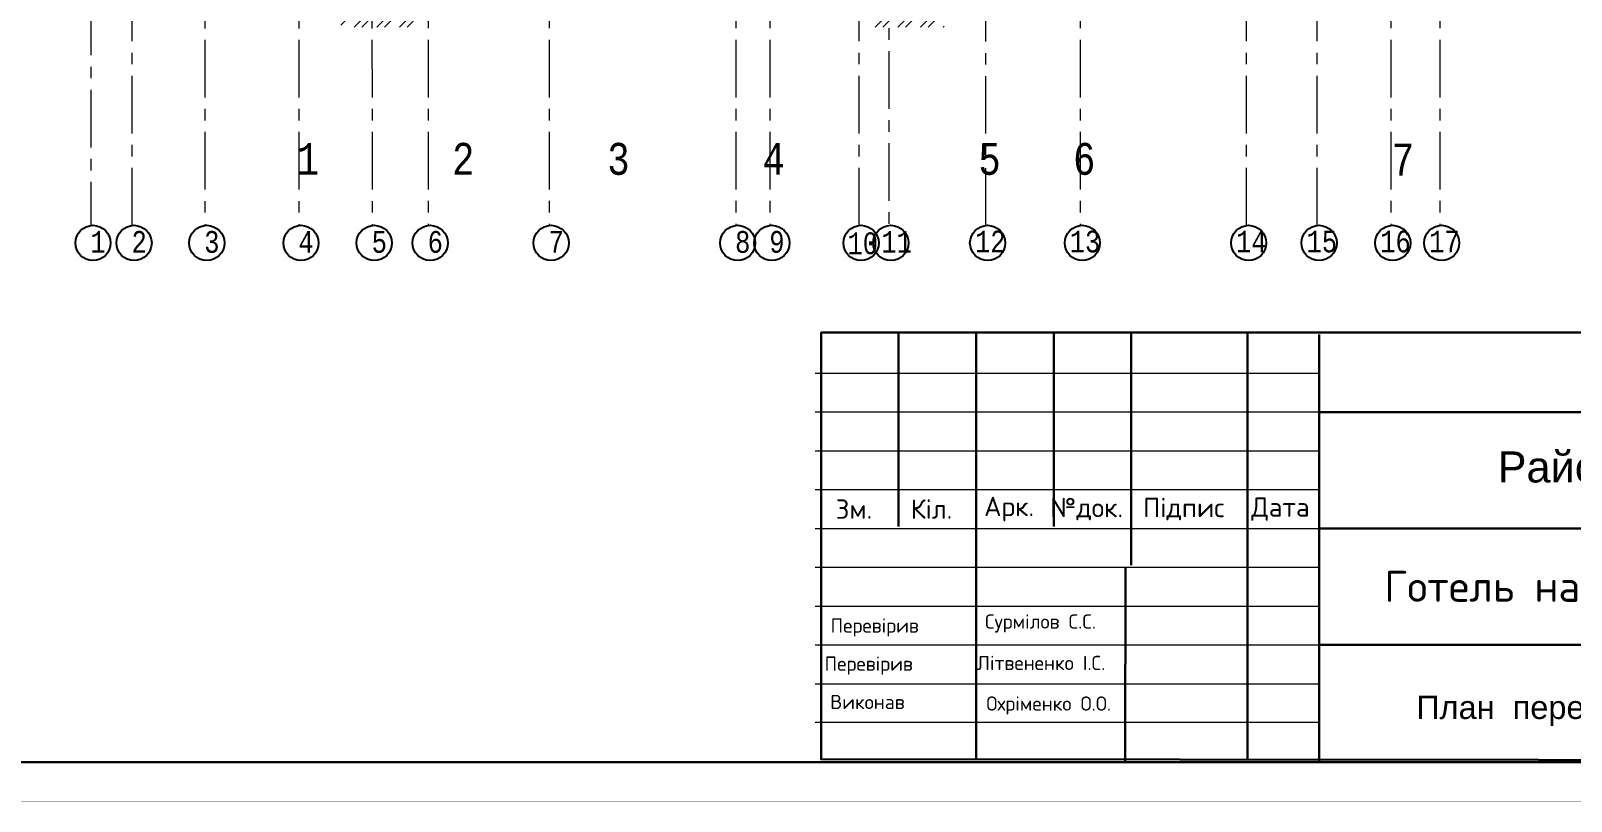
# Model space of a CAD drawing. Header units: millimetres. Extents: x -689206 to 4969298, y -1019800 to 703299.
# Drawn here: x 508145 to 567683, y -403215 to -373463 of the extents above; entities that cross this region are included whole.
import ezdxf

# ---------------------------------------------------------------- set-up
doc = ezdxf.new("R2010")
doc.units = ezdxf.units.MM
doc.linetypes.add('JIS_02_4.0', pattern=[5.5, 4, -1.5])
doc.linetypes.add('осеваяX2', pattern=[101.6, 63.5, -12.7, 12.7, -12.7])
doc.layers.add('внешняярамка', color=7, linetype='Continuous', lineweight=5, plot=False)
for name, color, linetype, lineweight in [('РАЗМЕРЫ', 7, 'Continuous', 9), ('сваи', 7, 'JIS_02_4.0', 30), ('стены', 7, 'Continuous', 20), ('Штамп', 7, 'Continuous', 5)]:
    doc.layers.add(name, color=color, linetype=linetype, lineweight=lineweight)
doc.layers.add('сетка', color=104, linetype='Continuous')
doc.styles.get("Standard").update_dxf_attribs({"font": 'arial.ttf'})
doc.styles.add('Аннотативный', font='isocteur.ttf', dxfattribs={"width": 0.7, "height": 250})

msp = doc.modelspace()

# ---------------------------------------------------------------- hatches: boundary and pattern name
at = {"layer": 'сваи', "lineweight": 20, "ltscale": 35}
h = msp.add_hatch(dxfattribs=at)
h.set_pattern_fill('ANSI32', color=256, scale=65)
h.paths.add_polyline_path([(659949.9, -334865.9), (658949.9, -334865.9), (658949.9, -337865.9), (659949.9, -337865.9)])
h.paths.add_polyline_path([(651910.5, -345007), (650910.5, -345007), (650910.5, -347056.7), (651910.5, -347056.7)])
h.paths.add_polyline_path([(651910.5, -344056.7), (650910.5, -344056.7), (650910.5, -345007), (651910.5, -345007)])
h.paths.add_polyline_path([(688120, -334865.9), (687120, -334865.9), (687120, -337865.9), (688120, -337865.9)])
h.paths.add_polyline_path([(664878, -372319), (661878, -372319), (661878, -373319), (664878, -373319)])
h.paths.add_polyline_path([(684459.9, -372322.9), (682200.3, -372326.3), (682200.3, -373319), (684459.9, -373319)])
h.paths.add_polyline_path([(685200.3, -372321.8), (684459.9, -372322.9), (684459.9, -373319), (685200.3, -373319)])
h.paths.add_polyline_path([(651910.5, -358507), (650910.5, -358507), (650910.5, -361489.7), (651910.5, -361489.7)])
h.paths.add_polyline_path([(542709.8, -372322.9), (540450.2, -372326.3), (540450.2, -373319), (542709.8, -373319)])
h.paths.add_polyline_path([(543450.2, -372321.8), (542709.8, -372322.9), (542709.8, -373319), (543450.2, -373319)])
h.paths.add_polyline_path([(523127.9, -372319), (520127.9, -372319), (520127.9, -373319), (523127.9, -373319)])
h.paths.add_polyline_path([(510160.5, -358507), (509160.5, -358507), (509160.5, -361489.7), (510160.5, -361489.7)])
h.paths.add_polyline_path([(510160.5, -345007), (509160.5, -345007), (509160.5, -347056.7), (510160.5, -347056.7)])
h.paths.add_polyline_path([(510160.5, -344056.7), (509160.5, -344056.7), (509160.5, -345007), (510160.5, -345007)])
h.paths.add_polyline_path([(518199.8, -334865.9), (517199.8, -334865.9), (517199.8, -337865.9), (518199.8, -337865.9)])
h.paths.add_polyline_path([(546369.9, -334865.9), (545369.9, -334865.9), (545369.9, -337865.9), (546369.9, -337865.9)])
h.paths.add_polyline_path([(498946, -373491.3), (500509.3, -373491.3), (500509.3, -370537.1), (498946, -370537.1)], flags=9)
h.paths.add_polyline_path([(498900.7, -337313.9), (500463.9, -337313.9), (500463.9, -334359.7), (498900.7, -334359.7)], flags=9)
h.paths.add_polyline_path([(498685.3, -335868.3), (500248.5, -335868.3), (500248.5, -332914.1), (498685.3, -332914.1)], flags=9)
h.paths.add_polyline_path([(498933.8, -346371.3), (500497.1, -346371.3), (500497.1, -343417), (498933.8, -343417)], flags=9)
h.paths.add_polyline_path([(498841.2, -344897.8), (500404.5, -344897.8), (500404.5, -341943.5), (498841.2, -341943.5)], flags=9)
h.paths.add_polyline_path([(498896.1, -362779.3), (500459.4, -362779.3), (500459.4, -359825.1), (498896.1, -359825.1)], flags=9)
h.paths.add_polyline_path([(498857.6, -365870.3), (500420.9, -365870.3), (500420.9, -362916.1), (498857.6, -362916.1)], flags=9)
h.paths.add_polyline_path([(498900.7, -370372.3), (500463.9, -370372.3), (500463.9, -367418.1), (498900.7, -367418.1)], flags=9)
h.paths.add_polyline_path([(498900.7, -371991.3), (500463.9, -371991.3), (500463.9, -369037.1), (498900.7, -369037.1)], flags=9)
h.paths.add_polyline_path([(560183.4, -379854.7), (561746.7, -379854.7), (561746.7, -376900.5), (560183.4, -376900.5)], flags=9)
h.paths.add_polyline_path([(547862.2, -379823.4), (549425.5, -379823.4), (549425.5, -376869.1), (547862.2, -376869.1)], flags=9)
h.paths.add_polyline_path([(544202.3, -379823.4), (545765.6, -379823.4), (545765.6, -376869.1), (544202.3, -376869.1)], flags=9)
h.paths.add_polyline_path([(535905.3, -379823.4), (537468.6, -379823.4), (537468.6, -376869.1), (535905.3, -376869.1)], flags=9)
h.paths.add_polyline_path([(529862.2, -379823.4), (531425.5, -379823.4), (531425.5, -376869.1), (529862.2, -376869.1)], flags=9)
h.paths.add_polyline_path([(523862.2, -379823.4), (525425.5, -379823.4), (525425.5, -376869.1), (523862.2, -376869.1)], flags=9)
h.paths.add_polyline_path([(517776, -379823.4), (519339.3, -379823.4), (519339.3, -376869.1), (517776, -376869.1)], flags=9)
h.paths.add_polyline_path([(519215.6, -322553.6), (543093.8, -322553.6), (543093.8, -317797.7), (519215.6, -317797.7)], flags=9)

# ---------------------------------------------------------------- linework, layer by layer
at = {"layer": 'внешняярамка', "lineweight": 5, "ltscale": 50, "const_width": 3}
msp.add_lwpolyline([(469510, -403213.3), (595408.6, -403213.3), (595408.6, -314185), (469510, -314185), (469510, -403213.3)], dxfattribs=at)
at = {"layer": 'РАЗМЕРЫ', "linetype": 'осеваяX2', "lineweight": 5, "ltscale": 35}
for p, q in [((512059.8, -380979.3), (512059.8, -331141.6)), ((514870.5, -331141.6), (514870.5, -380979.3)), ((521261.9, -331141.6), (521342, -380979.3)), ((523506, -331138), (523506, -380979.3)), ((528179.9, -331138), (528179.9, -380979.3)), ((535389.9, -331138), (535389.9, -380979.3)), ((540159.9, -380979.3), (540159.9, -331138)), ((555139.7, -380979.3), (555139.7, -331138)), ((557862.1, -380979.3), (557862.1, -331138)), ((562601.3, -331138), (562601.3, -380979.3)), ((510470.5, -343737), (510470.5, -380979.3)), ((541309.6, -345801.9), (541309.6, -380979.3))]:
    msp.add_line(p, q, dxfattribs=at)
at = {"layer": 'сетка', "color": 0}
for centre in [(510547.4, -381655.7), (512136.7, -381655.7), (514947.4, -381655.7), (518586.7, -381655.7), (521418.9, -381655.7), (523582.8, -381655.7), (528256.8, -381655.7), (535466.8, -381655.7), (536786.7, -381655.7), (540236.8, -381655.7), (541386.5, -381655.7), (545126.8, -381655.7), (548786.7, -381655.7), (555216.6, -381655.7), (557939, -381655.7), (560786.7, -381655.7), (562678.2, -381655.7)]:
    msp.add_circle(centre, 680.7, dxfattribs=at)
at = {"layer": 'стены', "linetype": 'осеваяX2', "lineweight": 5, "ltscale": 35}
for p, q in [((518509.8, -331141.6), (518509.8, -380979.3)), ((536709.8, -331138), (536709.8, -380979.3)), ((548709.8, -331138), (548709.8, -380979.3)), ((560709.8, -331138), (560709.8, -380979.3)), ((545049.9, -332539.5), (545049.9, -380979.3))]:
    msp.add_line(p, q, dxfattribs=at)
at = {"layer": 'Штамп'}
for p, q in [((557945.2, -388187.2), (538464.3, -388187.2)), ((557945.2, -391184.3), (538464.3, -391184.3))]:
    msp.add_line(p, q, dxfattribs=at)
at = {"layer": 'Штамп', "lineweight": 30}
for points in [[(475505.1, -401714.6), (593909.8, -401714.6), (593909.8, -315683.8), (475505.1, -315683.8)], [(594137.2, -401638.8), (538691.7, -401598.3), (538691.7, -385114.5), (594137.2, -385114.5)]]:
    msp.add_lwpolyline(points, close=True, dxfattribs=at)
for points in [[(541688.7, -385114.5), (541688.7, -392607.1)], [(544685.8, -385114.5), (544685.8, -401602.6)], [(547682.9, -385114.5), (547682.9, -392607.1)], [(550679.9, -385114.5), (550679.9, -394105.6)], [(555175.5, -385114.5), (555175.5, -401610.3)], [(557945.2, -385190.2), (557945.2, -401688.2)], [(593909.9, -388187.2), (557945.2, -388187.2)], [(593909.9, -392682.8), (557945.2, -392682.8)], [(550452.6, -394181.4), (550447.1, -401682.8)], [(593909.9, -397178.4), (557945.2, -397178.4)]]:
    msp.add_lwpolyline(points, dxfattribs=at)
at = {"layer": 'Штамп'}
for points in [[(538464.3, -386688.7), (557945.2, -386688.7)], [(538464.3, -389685.8), (557945.2, -389685.8)], [(538464.3, -392682.8), (557945.2, -392682.8)], [(538464.3, -394181.4), (557945.2, -394181.4)], [(538464.3, -395679.9), (557945.2, -395679.9)], [(538464.3, -397178.4), (557945.2, -397178.4)], [(538464.3, -398676.9), (557945.2, -398676.9)], [(557945.2, -400175.5), (538464.3, -400175.5)]]:
    msp.add_lwpolyline(points, dxfattribs=at)

# ---------------------------------------------------------------- texts
at = {"layer": 'РАЗМЕРЫ', "lineweight": 5, "ltscale": 35, "width": 7009.377, "attachment_point": 1, "style": 'Аннотативный'}
for s, insert, char_height in [('1', (510448.5, -381194.7), 841.3), ('2', (512037.8, -381194.7), 841.3), ('3', (514848.5, -381194.7), 841.3), ('4', (518487.8, -381194.7), 841.3), ('5', (521320, -381194.7), 841.3), ('6', (523484, -381194.7), 841.3), ('7', (528157.9, -381194.7), 841.3), ('8', (535367.9, -381194.7), 841.3), ('9', (536687.8, -381194.7), 841.3), ('10', (539711.1, -381248), 841.28), ('11', (541020.9, -381194.7), 841.28), ('12', (544641.3, -381177.9), 841.28), ('13', (548301.2, -381177.9), 841.28), ('14', (554731.1, -381177.9), 841.28), ('15', (557453.5, -381177.9), 841.28), ('16', (560301.2, -381177.9), 841.28), ('17', (562192.7, -381177.9), 841.28)]:
    msp.add_mtext(s, dxfattribs=dict(at, insert=insert, char_height=char_height))
at = {"layer": 'сетка', "color": 0, "char_height": 1230.9, "attachment_point": 1, "style": 'Аннотативный'}
for s, insert, width in [('1', (518428.4, -377792.3), 181.646), ('2', (524428.4, -377792.3), 1230.932), ('3', (530428.4, -377792.3), 181.646), ('4', (536428.4, -377792.3), 181.646), ('5', (544768.5, -377792.3), 181.646), ('6', (548428.4, -377792.3), 181.646), ('7', (560749.6, -377823.7), 181.646)]:
    msp.add_mtext(s, dxfattribs=dict(at, insert=insert, width=width))
at = {"layer": 'Штамп', "attachment_point": 5}
for s, width, heights, insert, char_height in [('Район будівницта м. Миколаїв', 36847.409, [0], (576670.3, -390487.6), 1198.822), ('\\pxqc;{\\fISOCPEUR|b0|i0|c204|p34;Зм.}', 2997.055, [0], (539962.9, -391933.6), 749.264), ('\\pxqc;{\\fISOCPEUR|b0|i0|c204|p34;Кіл.}', 2997.055, [0], (542959.9, -391933.6), 749.264), ('\\pxqc;{\\fISOCPEUR|b0|i0|c204|p34;Арк.}', 2997.055, [0], (545957, -391933.6), 749.264), ('\\pxqc;{\\fISOCPEUR|b0|i0|c204|p34;№док.}', 2997.055, [0], (548954, -391933.6), 749.264), ('\\pxqc;{\\fISOCPEUR|b0|i0|c204|p34;Підпис}', 4495.583, [0], (552700.3, -391933.6), 749.264), ('\\pxqc;{\\fISOCPEUR|b0|i0|c204|p34;Дата}', 2997.055, [0], (556446.7, -391933.6), 749.264), ('\\pxqc;{\\fISOCPEUR|b0|i0|c204|p34;Готель на 62 номери}', 20814.086, [0], (568577.2, -395079.9), 1198.822), ('\\pxql;{\\fISOCPEUR|b0|i0|c204|p34;Перевірив}', 5994.11, [0], (542054.7, -396506.5), 549.404), ('\\pxql;{\\fISOCPEUR|b0|i0|c204|p34;Сурмілов С.С.}', 5994.11, [0], (548023, -396351.8), 549.404), ('\\pxql;{\\fISOCPEUR|b0|i0|c204|p34;Перевірив}', 5994.11, [0], (541822.5, -397979.2), 549.404), ('\\pxql;{\\fISOCPEUR|b0|i0|c204|p34;Літвененко І.С.}', 5994.11, [0], (547713.5, -397876.1), 549.404), ('\\pxql;{\\fISOCPEUR|b0|i0|c204|p34;Виконав}', 5994.11, [0], (542043, -399384.2), 549.404), ('\\pxql;{\\fISOCPEUR|b0|i0|c204|p34;Охріменко О.О.}', 5994.11, [0], (548074.6, -399519.2), 549.404), ('\\pxqc;План  перекриття', 17450.903, [3556.5], (566836.9, -399727.2), 899.276)]:
    msp.add_mtext_dynamic_manual_height_columns(s, width=width, gutter_width=3746.3, heights=heights, dxfattribs=dict(at, insert=insert, char_height=char_height))

doc.saveas('drawing.dxf')
